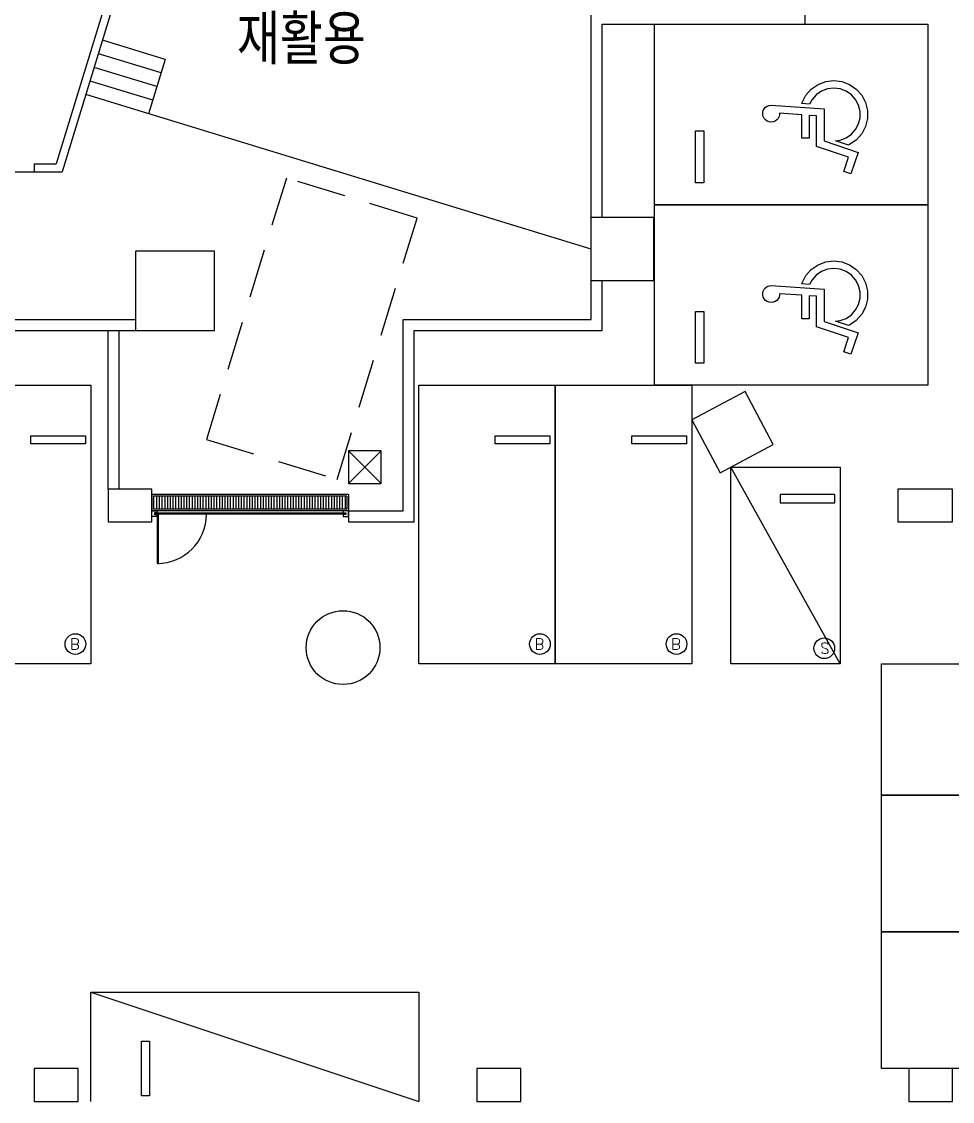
# Model space of a CAD drawing. Header units: millimetres. Extents: x -7614 to 421357, y 85218 to 341757.
# Drawn here: x 179487 to 196520, y 191627 to 211377 of the extents above; entities that cross this region are included whole.
import ezdxf

# ---------------------------------------------------------------- set-up
doc = ezdxf.new("R2010")
doc.units = ezdxf.units.MM
doc.header["$LTSCALE"] = 600
doc.header["$MEASUREMENT"] = 0
doc.linetypes.add('HID1', pattern=[2.3, 1.5, -0.8])
doc.layers.add('e-plan', color=9, linetype='CONTINUOUS')
doc.styles.add('kiahn', font='romans.shx', dxfattribs={"bigfont": 'cadhs.shx'})

msp = doc.modelspace()

# ---------------------------------------------------------------- linework, layer by layer
at = {"layer": 'e-plan'}
for p, q in [((181983, 214867), (180121, 208777)), ((182126, 214823), (180232, 208627)), ((193819, 213527), (193819, 211327)), ((189909, 207792), (189909, 212787)), ((190109, 207792), (190109, 211327)), ((190109, 211327), (193819, 211327)), ((191070, 211327), (196070, 211327)), ((191070, 208027), (191070, 211327)), ((196070, 211327), (196070, 208027)), ((182116, 210685), (180968, 211036)), ((182040, 210437), (180892, 210787)), ((181964, 210188), (180816, 210539)), ((182116, 210685), (181812, 209691)), ((181888, 209939), (180740, 210290)), ((193838, 210030), (193937, 210142)), ((193937, 210142), (194061, 210228)), ((194061, 210228), (194201, 210281)), ((194234, 210147), (194125, 210105)), ((194201, 210281), (194350, 210299)), ((194350, 210161), (194234, 210147)), ((194350, 210299), (194499, 210281)), ((194466, 210147), (194350, 210161)), ((194575, 210105), (194466, 210147)), ((194499, 210281), (194639, 210228)), ((194639, 210228), (194762, 210142)), ((194762, 210142), (194862, 210030)), ((189909, 207215), (180664, 210041)), ((193768, 209897), (193838, 210030)), ((193952, 209952), (193908, 209869)), ((194029, 210039), (193952, 209952)), ((194125, 210105), (194029, 210039)), ((194671, 210039), (194575, 210105)), ((194748, 209952), (194671, 210039)), ((194802, 209848), (194748, 209952)), ((194862, 210030), (194932, 209897)), ((193050, 209713), (193059, 209749)), ((193059, 209749), (193077, 209782)), ((193077, 209782), (193102, 209810)), ((193102, 209810), (193132, 209832)), ((193132, 209832), (193168, 209845)), ((193168, 209845), (193205, 209850)), ((193205, 209850), (194173, 209780)), ((193764, 209879), (193768, 209897)), ((193908, 209869), (193764, 209879)), ((194173, 209780), (194173, 209193)), ((194830, 209735), (194802, 209848)), ((194932, 209897), (194967, 209752)), ((194967, 209752), (194967, 209602)), ((193050, 209675), (193050, 209713)), ((193059, 209639), (193050, 209675)), ((193077, 209606), (193059, 209639)), ((193102, 209578), (193077, 209606)), ((193132, 209556), (193102, 209578)), ((193168, 209543), (193132, 209556)), ((193277, 209556), (193242, 209543)), ((193308, 209578), (193277, 209556)), ((193333, 209606), (193308, 209578)), ((193350, 209639), (193333, 209606)), ((193359, 209675), (193350, 209639)), ((193764, 209671), (193359, 209700)), ((193359, 209700), (193359, 209675)), ((193764, 209242), (193764, 209671)), ((194034, 209652), (193902, 209661)), ((193902, 209661), (193902, 209242)), ((194034, 209093), (194034, 209652)), ((194802, 209505), (194830, 209618)), ((194830, 209618), (194830, 209735)), ((194967, 209602), (194932, 209456)), ((191822, 209377), (191972, 209377)), ((191822, 208427), (191822, 209377)), ((191972, 209377), (191972, 208427)), ((193205, 209538), (193168, 209543)), ((193242, 209543), (193205, 209538)), ((194671, 209315), (194748, 209402)), ((194748, 209402), (194802, 209505)), ((194932, 209456), (194862, 209323)), ((193902, 209242), (193764, 209242)), ((194173, 209193), (194795, 208985)), ((194380, 209197), (194466, 209207)), ((194617, 209118), (194380, 209197)), ((194466, 209207), (194575, 209248)), ((194575, 209248), (194671, 209315)), ((194762, 209211), (194639, 209126)), ((194862, 209323), (194762, 209211)), ((194620, 208898), (194034, 209093)), ((194639, 209126), (194617, 209118)), ((194795, 208985), (194663, 208592)), ((179720, 208777), (180121, 208777)), ((179720, 208777), (179720, 208627)), ((194532, 208636), (194620, 208898)), ((175720, 208627), (179720, 208627)), ((179720, 208627), (180232, 208627)), ((194663, 208592), (194532, 208636)), ((191972, 208427), (191822, 208427)), ((196070, 208027), (191070, 208027)), ((191070, 208027), (196070, 208027)), ((191070, 204727), (191070, 208027)), ((196070, 208027), (196070, 204727)), ((191055, 207792), (189905, 207792)), ((189905, 207792), (189905, 206642)), ((191055, 206642), (191055, 207792)), ((194061, 206928), (194201, 206981)), ((194201, 206981), (194350, 206999)), ((194350, 206999), (194499, 206981)), ((194499, 206981), (194639, 206928)), ((193838, 206730), (193937, 206842)), ((193937, 206842), (194061, 206928)), ((194125, 206805), (194029, 206739)), ((194234, 206847), (194125, 206805)), ((194350, 206861), (194234, 206847)), ((194466, 206847), (194350, 206861)), ((194575, 206805), (194466, 206847)), ((194671, 206739), (194575, 206805)), ((194639, 206928), (194762, 206842)), ((194762, 206842), (194862, 206730)), ((189905, 206642), (191055, 206642)), ((189909, 205927), (189909, 206642)), ((190109, 205727), (190109, 206642)), ((193764, 206579), (193768, 206597)), ((193768, 206597), (193838, 206730)), ((193952, 206652), (193908, 206569)), ((194029, 206739), (193952, 206652)), ((194748, 206652), (194671, 206739)), ((194802, 206548), (194748, 206652)), ((194862, 206730), (194932, 206597)), ((194932, 206597), (194967, 206452)), ((193050, 206413), (193059, 206449)), ((193050, 206375), (193050, 206413)), ((193059, 206449), (193077, 206482)), ((193077, 206482), (193102, 206510)), ((193102, 206510), (193132, 206532)), ((193132, 206532), (193168, 206545)), ((193168, 206545), (193205, 206550)), ((193205, 206550), (194173, 206480)), ((193764, 206371), (193359, 206400)), ((193359, 206400), (193359, 206375)), ((193908, 206569), (193764, 206579)), ((194173, 206480), (194173, 205893)), ((194830, 206435), (194802, 206548)), ((194830, 206318), (194830, 206435)), ((194967, 206452), (194967, 206302)), ((193059, 206339), (193050, 206375)), ((193077, 206306), (193059, 206339)), ((193102, 206278), (193077, 206306)), ((193132, 206256), (193102, 206278)), ((193168, 206243), (193132, 206256)), ((193205, 206238), (193168, 206243)), ((193242, 206243), (193205, 206238)), ((193277, 206256), (193242, 206243)), ((193308, 206278), (193277, 206256)), ((193333, 206306), (193308, 206278)), ((193350, 206339), (193333, 206306)), ((193359, 206375), (193350, 206339)), ((193764, 205942), (193764, 206371)), ((194034, 206352), (193902, 206361)), ((193902, 206361), (193902, 205942)), ((194034, 205793), (194034, 206352)), ((194748, 206102), (194802, 206205)), ((194802, 206205), (194830, 206318)), ((194967, 206302), (194932, 206156)), ((191822, 206077), (191972, 206077)), ((191822, 205127), (191822, 206077)), ((191972, 206077), (191972, 205127)), ((194575, 205948), (194671, 206015)), ((194671, 206015), (194748, 206102)), ((194862, 206023), (194762, 205911)), ((194932, 206156), (194862, 206023)), ((175670, 205927), (181570, 205927)), ((186470, 205927), (189909, 205927)), ((186470, 202427), (186470, 205927)), ((193902, 205942), (193764, 205942)), ((194173, 205893), (194795, 205685)), ((194380, 205897), (194466, 205907)), ((194617, 205818), (194380, 205897)), ((194466, 205907), (194575, 205948)), ((194639, 205826), (194617, 205818)), ((194762, 205911), (194639, 205826)), ((175670, 205727), (181570, 205727)), ((181070, 202827), (181070, 205727)), ((181270, 202827), (181270, 205727)), ((186670, 205727), (190109, 205727)), ((186670, 202227), (186670, 205727)), ((194620, 205598), (194034, 205793)), ((194532, 205336), (194620, 205598)), ((194795, 205685), (194663, 205292)), ((194663, 205292), (194532, 205336)), ((191972, 205127), (191822, 205127)), ((178254, 204727), (180754, 204727)), ((180754, 204727), (180754, 199627)), ((186754, 204727), (189254, 204727)), ((186754, 199627), (186754, 204727)), ((189254, 204727), (189254, 199627)), ((189254, 204727), (191754, 204727)), ((189254, 199627), (189254, 204727)), ((196070, 204727), (191070, 204727)), ((191754, 204727), (191754, 199627)), ((179654, 203652), (179654, 203802)), ((179654, 203802), (180654, 203802)), ((180654, 203652), (179654, 203652)), ((180654, 203802), (180654, 203652)), ((188154, 203652), (188154, 203802)), ((188154, 203802), (189154, 203802)), ((189154, 203652), (188154, 203652)), ((189154, 203802), (189154, 203652)), ((190654, 203652), (190654, 203802)), ((190654, 203802), (191654, 203802)), ((191654, 203652), (190654, 203652)), ((191654, 203802), (191654, 203652)), ((185470, 202927), (186070, 203527)), ((186070, 202927), (185470, 203527)), ((186070, 203527), (185470, 203527)), ((185470, 203527), (185470, 202927)), ((186070, 202927), (186070, 203527)), ((194467, 199627), (192467, 203227)), ((192467, 199627), (192467, 203227)), ((192467, 203227), (194467, 203227)), ((194467, 203227), (194467, 199627)), ((185470, 202927), (186070, 202927)), ((185470, 202727), (181870, 202727)), ((181870, 202727), (181870, 202427)), ((185436, 202697), (181900, 202697)), ((181900, 202697), (181900, 202457)), ((181956, 202697), (181956, 202457)), ((182006, 202697), (182006, 202457)), ((182056, 202697), (182056, 202457)), ((182106, 202697), (182106, 202457)), ((182156, 202697), (182156, 202457)), ((182206, 202697), (182206, 202457)), ((182256, 202697), (182256, 202457)), ((182306, 202697), (182306, 202457)), ((182356, 202697), (182356, 202457)), ((182406, 202697), (182406, 202457)), ((182456, 202697), (182456, 202457)), ((182506, 202697), (182506, 202457)), ((182556, 202697), (182556, 202457)), ((182606, 202697), (182606, 202457)), ((182656, 202697), (182656, 202457)), ((182706, 202697), (182706, 202457)), ((182756, 202697), (182756, 202457)), ((182806, 202697), (182806, 202457)), ((182856, 202697), (182856, 202457)), ((182906, 202697), (182906, 202457)), ((182956, 202697), (182956, 202457)), ((183006, 202697), (183006, 202457)), ((183056, 202697), (183056, 202457)), ((183106, 202697), (183106, 202457)), ((183156, 202697), (183156, 202457)), ((183206, 202697), (183206, 202457)), ((183256, 202697), (183256, 202457)), ((183306, 202697), (183306, 202457)), ((183356, 202697), (183356, 202457)), ((183406, 202697), (183406, 202457)), ((183456, 202697), (183456, 202457)), ((183506, 202697), (183506, 202457)), ((183556, 202697), (183556, 202457)), ((183606, 202697), (183606, 202457)), ((183656, 202697), (183656, 202457)), ((183706, 202697), (183706, 202457)), ((183756, 202697), (183756, 202457)), ((183806, 202697), (183806, 202457)), ((183856, 202697), (183856, 202457)), ((183906, 202697), (183906, 202457)), ((183956, 202697), (183956, 202457)), ((184006, 202697), (184006, 202457)), ((184056, 202697), (184056, 202457)), ((184106, 202697), (184106, 202457)), ((184156, 202697), (184156, 202457)), ((184206, 202697), (184206, 202457)), ((184256, 202697), (184256, 202457)), ((184306, 202697), (184306, 202457)), ((184356, 202697), (184356, 202457)), ((184406, 202697), (184406, 202457)), ((184456, 202697), (184456, 202457)), ((184506, 202697), (184506, 202457)), ((184556, 202697), (184556, 202457)), ((184606, 202697), (184606, 202457)), ((184656, 202697), (184656, 202457)), ((184706, 202697), (184706, 202457)), ((184756, 202697), (184756, 202457)), ((184806, 202697), (184806, 202457)), ((184856, 202697), (184856, 202457)), ((184906, 202697), (184906, 202457)), ((184956, 202697), (184956, 202457)), ((185006, 202697), (185006, 202457)), ((185056, 202697), (185056, 202457)), ((185106, 202697), (185106, 202457)), ((185156, 202697), (185156, 202457)), ((185206, 202697), (185206, 202457)), ((185256, 202697), (185256, 202457)), ((185306, 202697), (185306, 202457)), ((185356, 202697), (185356, 202457)), ((185406, 202697), (185406, 202457)), ((185436, 202697), (185436, 202457)), ((185470, 202727), (185470, 202427)), ((193367, 202727), (193367, 202577)), ((194367, 202727), (193367, 202727)), ((194367, 202577), (194367, 202727)), ((185436, 202457), (181900, 202457)), ((193367, 202577), (194367, 202577)), ((185470, 202427), (181870, 202427)), ((181870, 202327), (181870, 202427)), ((181870, 202427), (181970, 202427)), ((181970, 202327), (181870, 202327)), ((181970, 202392), (181920, 202392)), ((181920, 202392), (181920, 202362)), ((185420, 202387), (181920, 202387)), ((185420, 202367), (181920, 202367)), ((181920, 202362), (181970, 202362)), ((181970, 202427), (181970, 202392)), ((181970, 202367), (181970, 201467)), ((181990, 202367), (181970, 202367)), ((181970, 202362), (181970, 202327)), ((181990, 201467), (181990, 202367)), ((185470, 202427), (185370, 202427)), ((185370, 202427), (185370, 202392)), ((185370, 202392), (185420, 202392)), ((185420, 202362), (185370, 202362)), ((185370, 202362), (185370, 202327)), ((185370, 202327), (185470, 202327)), ((185420, 202392), (185420, 202362)), ((185470, 202427), (186470, 202427)), ((185470, 202427), (185470, 202227)), ((185470, 202327), (185470, 202427)), ((185470, 202227), (186670, 202227)), ((181970, 201467), (181990, 201467)), ((180754, 199627), (178254, 199627)), ((189254, 199627), (186754, 199627)), ((191754, 199627), (189254, 199627)), ((194467, 199627), (192467, 199627)), ((195220, 197227), (195220, 199627)), ((195220, 199627), (200220, 199627)), ((195220, 194727), (195220, 197227)), ((195220, 197227), (200220, 197227)), ((200220, 197227), (195220, 197227)), ((195220, 192227), (195220, 194727)), ((195220, 194727), (200220, 194727)), ((200220, 194727), (195220, 194727)), ((180754, 193627), (186754, 191627)), ((180754, 191627), (180754, 193627)), ((180754, 193627), (186754, 193627)), ((186754, 193627), (186754, 191627)), ((181679, 192727), (181829, 192727)), ((181679, 191727), (181679, 192727)), ((181829, 192727), (181829, 191727)), ((200220, 192227), (195220, 192227)), ((181829, 191727), (181679, 191727))]:
    msp.add_line(p, q, dxfattribs=at)
at = {"layer": 'e-plan', "linetype": 'HID1'}
for p, q in [((184332, 208515), (182870, 203733)), ((186723, 207784), (184332, 208515)), ((185261, 203002), (186723, 207784)), ((182870, 203733), (185261, 203002))]:
    msp.add_line(p, q, dxfattribs=at)
at = {"layer": 'e-plan', "ltscale": 0.5}
for p, q in [((183020, 207177), (181570, 207177)), ((181570, 207177), (181570, 205727)), ((183020, 205727), (183020, 207177)), ((181570, 205727), (183020, 205727)), ((192725, 204610), (191754, 204093)), ((193241, 203639), (192725, 204610)), ((191754, 204093), (192270, 203122)), ((192270, 203122), (193241, 203639)), ((181870, 202827), (181070, 202827)), ((181070, 202827), (181070, 202227)), ((181870, 202227), (181870, 202827)), ((196520, 202827), (195520, 202827)), ((195520, 202827), (195520, 202227)), ((196520, 202227), (196520, 202827)), ((181070, 202227), (181870, 202227)), ((195520, 202227), (196520, 202227)), ((180520, 192227), (179720, 192227)), ((179720, 192227), (179720, 191627)), ((180520, 191627), (180520, 192227)), ((188620, 192227), (187820, 192227)), ((187820, 192227), (187820, 191627)), ((188620, 191627), (188620, 192227)), ((196520, 192227), (195720, 192227)), ((195720, 192227), (195720, 191627)), ((196520, 191627), (196520, 192227)), ((179720, 191627), (180520, 191627)), ((187820, 191627), (188620, 191627)), ((195720, 191627), (196520, 191627))]:
    msp.add_line(p, q, dxfattribs=at)
msp.add_circle((185370, 199927), 675, dxfattribs=at)
at = {"layer": 'e-plan'}
for centre in [(180472, 199992), (188972, 199992), (191472, 199992)]:
    msp.add_circle(centre, 189, dxfattribs=at)
at = {"layer": 'e-plan', "lineweight": -3}
msp.add_circle((194175, 199915), 189, dxfattribs=at)
at = {"layer": 'e-plan'}
msp.add_arc((181970, 202367), 900, 270, 0, dxfattribs=at)

# ---------------------------------------------------------------- texts
at = {"layer": 'e-plan', "style": 'kiahn'}
msp.add_text('재활용', height=900, dxfattribs=at).set_placement((183427, 210595))
at = {"layer": 'e-plan', "style": 'kiahn', "text_generation_flag": 4}
for p in [(180373, 200093), (188873, 200093), (191373, 200093)]:
    msp.add_text('B', height=200, dxfattribs=at).set_placement(p)
at = {"layer": 'e-plan', "lineweight": -3, "style": 'kiahn'}
msp.add_text('S', height=200, rotation=180, dxfattribs=at).set_placement((194274, 200016))

doc.saveas('drawing.dxf')
